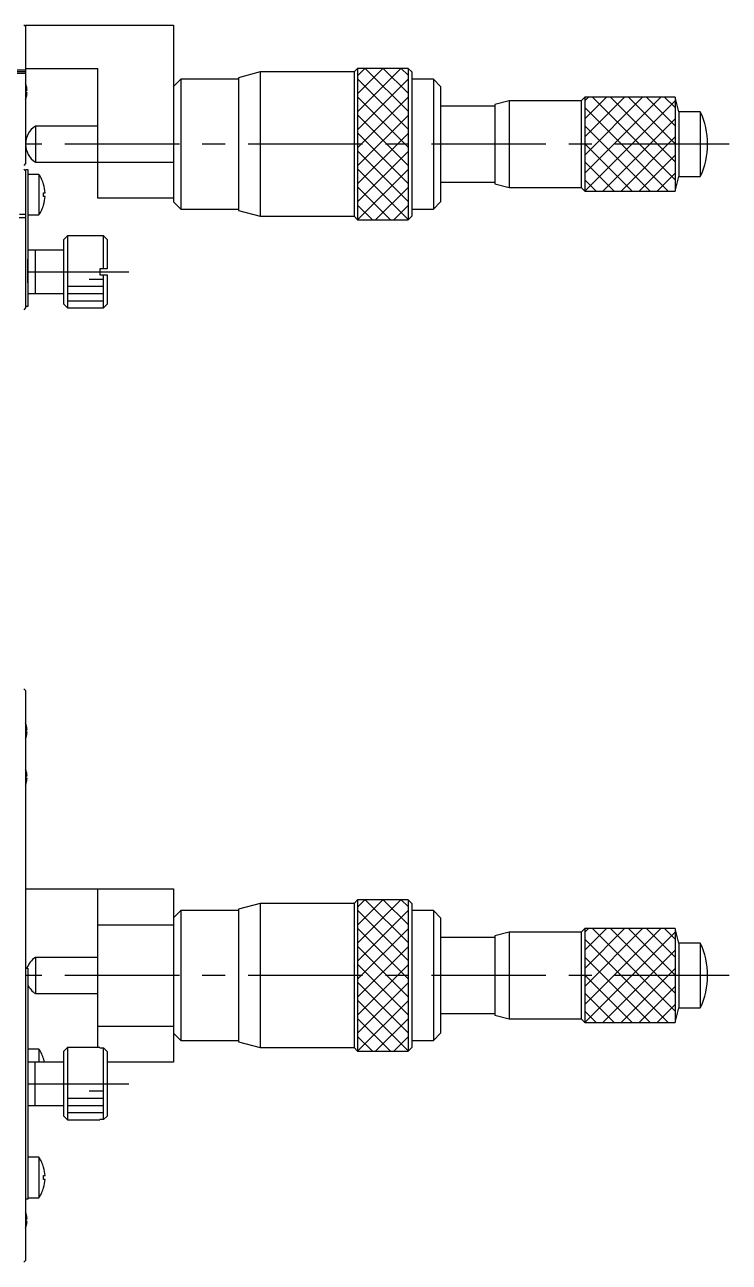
# Model space of a CAD drawing. Extents: x 0 to 518, y -8 to 357.
# Drawn here: x 152.1 to 249.7, y 185.5 to 357.1 of the extents above; entities that cross this region are included whole.
import ezdxf

# ---------------------------------------------------------------- set-up
doc = ezdxf.new("R2010")
doc.units = 0
doc.header["$LTSCALE"] = 0.5
doc.linetypes.add('CENTER', pattern=[50.8, 31.75, -6.35, 6.35, -6.35])
for name, color, linetype in [('MSM_CENTER', 1, 'CENTER'), ('MSM_CONTINUOUS', 7, 'CONTINUOUS'), ('MSM_NARROW', 5, 'CONTINUOUS')]:
    doc.layers.add(name, color=color, linetype=linetype)

msp = doc.modelspace()

# ---------------------------------------------------------------- linework, layer by layer
at = {"layer": 'MSM_CENTER'}
for p, q in [((249.71, 340.5), (152.21, 340.5)), ((152.51, 322.8), (166.51, 322.8)), ((249.71, 225.25), (152.21, 225.25)), ((152.51, 210.25), (166.51, 210.25))]:
    msp.add_line(p, q, dxfattribs=at)
at = {"layer": 'MSM_CONTINUOUS'}
for p, q in [((151.96, 357.05), (152.21, 356.8)), ((152.21, 357), (152.21, 337.8)), ((152.21, 357), (172.71, 357)), ((172.71, 357), (172.71, 332.5)), ((143.21, 350.8), (152.21, 350.8)), ((152.21, 350.3), (143.21, 350.3)), ((152.21, 350.5), (150.81, 350.5)), ((152.21, 351), (162.21, 351)), ((162.21, 333), (162.21, 351)), ((184.71, 350.5), (181.71, 349.7)), ((197.71, 350.5), (184.71, 350.5)), ((184.71, 350.5), (184.71, 330.5)), ((198.21, 351), (197.71, 350.5)), ((197.71, 350.5), (197.71, 330.5)), ((205.21, 351), (198.21, 351)), ((198.21, 351), (198.21, 330)), ((205.71, 350.5), (205.21, 351)), ((205.21, 351), (205.21, 330)), ((205.71, 350.5), (205.71, 330.5)), ((152.28, 348.69), (152.28, 348.69)), ((173.71, 349.5), (172.71, 348.5)), ((181.71, 349.5), (173.71, 349.5)), ((173.71, 349.5), (173.71, 331.5)), ((181.71, 349.7), (181.71, 331.3)), ((208.71, 349.5), (205.71, 349.5)), ((209.71, 348.5), (208.71, 349.5)), ((208.71, 349.5), (208.71, 331.5)), ((209.71, 348.5), (209.71, 332.5)), ((152.28, 347.62), (152.28, 347.98)), ((152.28, 347.98), (152.4, 347.98)), ((152.4, 347.62), (152.28, 347.62)), ((152.28, 346.91), (152.28, 346.91)), ((229.71, 347), (229.21, 346.5)), ((242.21, 347), (229.71, 347)), ((229.71, 347), (229.71, 334)), ((242.71, 345), (242.21, 347)), ((242.21, 347), (242.21, 334)), ((217.21, 345.75), (209.71, 345.75)), ((219.21, 346.5), (217.21, 346)), ((217.21, 346), (217.21, 335)), ((229.21, 346.5), (219.21, 346.5)), ((219.21, 346.5), (219.21, 334.5)), ((229.21, 346.5), (229.21, 334.5)), ((245.7, 345), (242.71, 345)), ((242.71, 345), (242.71, 336)), ((245.7, 345), (245.7, 336)), ((162.21, 343), (153.55, 343)), ((153.55, 343), (153.55, 338)), ((153.55, 338), (172.71, 338)), ((152.21, 337.8), (151.96, 337.55)), ((151.96, 337.05), (152.21, 336.8)), ((152.21, 337), (152.51, 337)), ((152.21, 336.8), (152.21, 317.8)), ((152.51, 337), (152.51, 318)), ((154.05, 336.3), (152.51, 336.3)), ((154.05, 336.3), (154.05, 330.7)), ((154.7, 334.9), (154.71, 334.9)), ((209.71, 335.25), (217.21, 335.25)), ((217.21, 335), (219.21, 334.5)), ((242.21, 334), (242.71, 336)), ((242.71, 336), (245.7, 336)), ((154.7, 333.76), (154.9, 333.76)), ((154.7, 333.24), (154.7, 333.76)), ((154.9, 333.24), (154.7, 333.24)), ((172.71, 333), (162.21, 333)), ((219.21, 334.5), (229.21, 334.5)), ((229.21, 334.5), (229.71, 334)), ((229.71, 334), (242.21, 334)), ((154.71, 332.1), (154.7, 332.1)), ((172.71, 332.5), (173.71, 331.5)), ((173.71, 331.5), (181.71, 331.5)), ((181.71, 331.3), (184.71, 330.5)), ((205.71, 331.5), (208.71, 331.5)), ((208.71, 331.5), (209.71, 332.5)), ((152.21, 330.3), (151.31, 330.3)), ((151.37, 330.8), (152.21, 330.8)), ((152.51, 330.7), (154.05, 330.7)), ((184.71, 330.5), (197.71, 330.5)), ((197.71, 330.5), (198.21, 330)), ((198.21, 330), (205.21, 330)), ((205.21, 330), (205.71, 330.5)), ((158.01, 327.8), (157.51, 327.3)), ((163.01, 327.8), (158.01, 327.8)), ((158.01, 327.8), (158.01, 317.8)), ((163.51, 327.3), (163.01, 327.8)), ((163.01, 323.2), (163.01, 327.8)), ((157.51, 318.3), (157.51, 327.3)), ((163.51, 327.3), (163.51, 323.2)), ((157.51, 325.8), (152.51, 325.8)), ((152.51, 321.25), (152.51, 324.55)), ((153.51, 325.8), (153.51, 319.8)), ((163.51, 323.2), (162.51, 323.2)), ((162.51, 323.2), (162.51, 322.4)), ((162.51, 322.4), (163.51, 322.4)), ((163.01, 317.8), (163.01, 322.4)), ((163.51, 322.4), (163.51, 318.3)), ((152.51, 319.8), (157.51, 319.8)), ((152.21, 317.8), (151.96, 317.55)), ((152.51, 318), (152.21, 318)), ((157.51, 318.3), (158.01, 317.8)), ((158.01, 317.8), (163.01, 317.8)), ((163.01, 317.8), (163.51, 318.3)), ((152.21, 264.75), (151.96, 265)), ((152.21, 264.75), (152.21, 185.75)), ((152.28, 260.04), (152.28, 260.04)), ((152.28, 259.33), (152.4, 259.33)), ((152.28, 258.97), (152.28, 259.33)), ((152.4, 258.97), (152.28, 258.97)), ((152.28, 258.26), (152.28, 258.26)), ((152.28, 253.64), (152.28, 253.64)), ((152.28, 252.93), (152.4, 252.93)), ((152.28, 252.57), (152.28, 252.93)), ((152.4, 252.57), (152.28, 252.57)), ((152.28, 251.86), (152.28, 251.86)), ((152.21, 237.25), (172.71, 237.25)), ((162.21, 215.25), (162.21, 237.25)), ((172.71, 237.25), (172.71, 213.25)), ((184.71, 235.25), (181.71, 234.45)), ((197.71, 235.25), (184.71, 235.25)), ((184.71, 235.25), (184.71, 215.25)), ((198.21, 235.75), (197.71, 235.25)), ((197.71, 235.25), (197.71, 215.25)), ((205.21, 235.75), (198.21, 235.75)), ((198.21, 235.75), (198.21, 214.75)), ((205.71, 235.25), (205.21, 235.75)), ((205.21, 235.75), (205.21, 214.75)), ((205.71, 235.25), (205.71, 215.25)), ((173.71, 234.25), (172.71, 233.25)), ((181.71, 234.25), (173.71, 234.25)), ((173.71, 234.25), (173.71, 216.25)), ((181.71, 234.45), (181.71, 216.05)), ((208.71, 234.25), (205.71, 234.25)), ((209.71, 233.25), (208.71, 234.25)), ((208.71, 234.25), (208.71, 216.25)), ((172.71, 232.25), (162.21, 232.25)), ((209.71, 233.25), (209.71, 217.25)), ((229.71, 231.75), (229.21, 231.25)), ((242.21, 231.75), (229.71, 231.75)), ((229.71, 231.75), (229.71, 218.75)), ((242.71, 229.75), (242.21, 231.75)), ((242.21, 231.75), (242.21, 218.75)), ((217.21, 230.5), (209.71, 230.5)), ((219.21, 231.25), (217.21, 230.75)), ((217.21, 230.75), (217.21, 219.75)), ((229.21, 231.25), (219.21, 231.25)), ((219.21, 231.25), (219.21, 219.25)), ((229.21, 231.25), (229.21, 219.25)), ((245.7, 229.75), (242.71, 229.75)), ((242.71, 229.75), (242.71, 220.75)), ((245.7, 229.75), (245.7, 220.75)), ((162.21, 227.75), (153.55, 227.75)), ((153.55, 227.75), (153.55, 222.75)), ((152.21, 226.25), (152.51, 226.25)), ((152.51, 226.25), (152.51, 194.25)), ((153.55, 222.75), (162.21, 222.75)), ((209.71, 220), (217.21, 220)), ((217.21, 219.75), (219.21, 219.25)), ((242.21, 218.75), (242.71, 220.75)), ((242.71, 220.75), (245.7, 220.75)), ((162.21, 218.25), (172.71, 218.25)), ((219.21, 219.25), (229.21, 219.25)), ((229.21, 219.25), (229.71, 218.75)), ((229.71, 218.75), (242.21, 218.75)), ((172.71, 217.25), (173.71, 216.25)), ((173.71, 216.25), (181.71, 216.25)), ((205.71, 216.25), (208.71, 216.25)), ((208.71, 216.25), (209.71, 217.25)), ((154.05, 215.05), (152.51, 215.05)), ((154.05, 215.05), (154.05, 213.25)), ((158.01, 215.25), (157.51, 214.75)), ((157.51, 205.75), (157.51, 214.75)), ((162.51, 215.25), (158.01, 215.25)), ((158.01, 215.25), (158.01, 205.25)), ((162.51, 215.25), (162.51, 215.23)), ((162.51, 215.23), (163.01, 215.23)), ((163.01, 215.23), (163.51, 214.73)), ((163.01, 205.27), (163.01, 215.23)), ((163.51, 214.73), (163.51, 205.77)), ((181.71, 216.05), (184.71, 215.25)), ((184.71, 215.25), (197.71, 215.25)), ((197.71, 215.25), (198.21, 214.75)), ((198.21, 214.75), (205.21, 214.75)), ((205.21, 214.75), (205.71, 215.25)), ((157.51, 213.25), (152.51, 213.25)), ((153.51, 207.25), (153.51, 213.25)), ((154.7, 213.65), (154.71, 213.65)), ((172.71, 213.25), (163.51, 213.25)), ((152.51, 207.25), (157.51, 207.25)), ((157.51, 205.75), (158.01, 205.25)), ((158.01, 205.25), (162.51, 205.25)), ((162.51, 205.27), (162.51, 205.25)), ((163.01, 205.27), (162.51, 205.27)), ((163.51, 205.77), (163.01, 205.27)), ((154.05, 200.05), (152.51, 200.05)), ((154.05, 200.05), (154.05, 194.45)), ((154.7, 198.65), (154.71, 198.65)), ((154.7, 196.99), (154.7, 197.51)), ((154.7, 197.51), (154.9, 197.51)), ((154.9, 196.99), (154.7, 196.99)), ((154.71, 195.85), (154.7, 195.85)), ((152.51, 194.25), (152.21, 194.25)), ((152.51, 194.45), (154.05, 194.45)), ((152.28, 192.24), (152.28, 192.24)), ((152.28, 191.53), (152.4, 191.53)), ((152.28, 191.17), (152.28, 191.53)), ((152.4, 191.17), (152.28, 191.17)), ((152.28, 190.46), (152.28, 190.46)), ((151.96, 185.5), (152.21, 185.75))]:
    msp.add_line(p, q, dxfattribs=at)
for centre, radius, start, end in [((149.21, 347.8), 3.2, 16.1225, 20.3641), ((149.21, 347.8), 3.19, 3.2297, 16.1067), ((149.21, 347.8), 3.2, 339.6359, 343.8775), ((149.21, 347.8), 3.19, 343.8933, 356.7703), ((236.21, 340.5), 10.5, 334.6231, 25.3769), ((155.21, 340.5), 3, 123.5573, 236.4427), ((149.91, 333.5), 5, 16.2858, 34.0558), ((149.91, 333.5), 4.99, 2.9848, 16.2726), ((149.91, 333.5), 4.99, 343.7274, 357.0152), ((149.91, 333.5), 5, 325.9442, 343.7142), ((149.21, 259.15), 3.2, 16.1225, 20.3641), ((149.21, 259.15), 3.19, 3.2297, 16.1067), ((149.21, 259.15), 3.2, 339.6359, 343.8775), ((149.21, 259.15), 3.19, 343.8933, 356.7703), ((149.21, 252.75), 3.2, 16.1225, 20.3641), ((149.21, 252.75), 3.19, 3.2297, 16.1067), ((149.21, 252.75), 3.19, 343.8933, 356.7703), ((149.21, 252.75), 3.2, 339.6359, 343.8775), ((236.21, 225.25), 10.5, 334.6231, 25.3769), ((155.21, 225.25), 3, 123.5573, 160.5288), ((155.21, 225.25), 3, 205.8419, 236.4427), ((149.91, 212.25), 5, 16.2858, 34.0558), ((149.91, 212.25), 4.99, 11.5528, 16.2726), ((149.91, 197.25), 5, 16.2858, 34.0558), ((149.91, 197.25), 4.99, 2.9848, 16.2726), ((149.91, 197.25), 5, 325.9442, 343.7142), ((149.91, 197.25), 4.99, 343.7274, 357.0152), ((149.21, 191.35), 3.2, 16.1225, 20.3641), ((149.21, 191.35), 3.19, 3.2297, 16.1067), ((149.21, 191.35), 3.2, 339.6359, 343.8775), ((149.21, 191.35), 3.19, 343.8933, 356.7703)]:
    msp.add_arc(centre, radius, start, end, dxfattribs=at)
at = {"layer": 'MSM_NARROW'}
for p, q in [((198.21, 344.99), (204.21, 351)), ((198.21, 347.49), (201.71, 351)), ((198.21, 349.99), (199.21, 351)), ((199.26, 351), (205.21, 345.06)), ((201.76, 351), (205.21, 347.56)), ((204.26, 351), (205.21, 350.06)), ((198.21, 349.56), (205.21, 342.56)), ((198.21, 342.49), (205.21, 349.49)), ((198.21, 347.06), (205.21, 340.06)), ((198.21, 339.99), (205.21, 346.99)), ((229.71, 336.49), (240.21, 347)), ((229.71, 338.99), (237.71, 347)), ((229.71, 341.49), (235.21, 347)), ((229.71, 343.99), (232.71, 347)), ((229.71, 346.49), (230.21, 347)), ((230.76, 347), (242.21, 335.56)), ((233.26, 347), (242.21, 338.06)), ((235.76, 347), (242.21, 340.56)), ((238.26, 347), (242.21, 343.06)), ((240.76, 347), (242.21, 345.56)), ((229.71, 334), (242.21, 346.49)), ((229.71, 345.56), (241.26, 334)), ((198.21, 344.56), (205.21, 337.56)), ((198.21, 337.49), (205.21, 344.49)), ((232.21, 334), (242.21, 343.99)), ((198.21, 342.06), (205.21, 335.06)), ((198.21, 334.99), (205.21, 341.99)), ((229.71, 343.06), (238.76, 334)), ((234.71, 334), (242.21, 341.49)), ((229.71, 340.56), (236.26, 334)), ((198.21, 339.56), (205.21, 332.56)), ((198.21, 332.49), (205.21, 339.49)), ((229.71, 338.06), (233.76, 334)), ((237.21, 334), (242.21, 338.99)), ((198.21, 337.06), (205.21, 330.06)), ((198.21, 330), (205.21, 336.99)), ((239.71, 334), (242.21, 336.49)), ((198.21, 334.56), (202.76, 330)), ((229.71, 335.56), (231.26, 334)), ((200.71, 330), (205.21, 334.49)), ((198.21, 332.06), (200.26, 330)), ((203.21, 330), (205.21, 331.99)), ((158.01, 320.8), (163.01, 320.8)), ((161.01, 321.8), (163.01, 321.8)), ((158.01, 319.8), (163.01, 319.8)), ((158.01, 318.8), (163.01, 318.8)), ((198.21, 229.74), (204.21, 235.75)), ((198.21, 232.24), (201.71, 235.75)), ((198.21, 234.74), (199.21, 235.75)), ((199.26, 235.75), (205.21, 229.81)), ((201.76, 235.75), (205.21, 232.31)), ((204.26, 235.75), (205.21, 234.81)), ((198.21, 234.31), (205.21, 227.31)), ((198.21, 227.24), (205.21, 234.24)), ((198.21, 231.81), (205.21, 224.81)), ((198.21, 224.74), (205.21, 231.74)), ((229.71, 221.24), (240.21, 231.75)), ((229.71, 223.74), (237.71, 231.75)), ((229.71, 226.24), (235.21, 231.75)), ((229.71, 228.74), (232.71, 231.75)), ((229.71, 231.24), (230.21, 231.75)), ((230.76, 231.75), (242.21, 220.31)), ((233.26, 231.75), (242.21, 222.81)), ((235.76, 231.75), (242.21, 225.31)), ((238.26, 231.75), (242.21, 227.81)), ((240.76, 231.75), (242.21, 230.31)), ((229.71, 218.75), (242.21, 231.24)), ((229.71, 230.31), (241.26, 218.75)), ((198.21, 229.31), (205.21, 222.31)), ((198.21, 222.24), (205.21, 229.24)), ((232.21, 218.75), (242.21, 228.74)), ((198.21, 226.81), (205.21, 219.81)), ((198.21, 219.74), (205.21, 226.74)), ((229.71, 227.81), (238.76, 218.75)), ((229.71, 225.31), (236.26, 218.75)), ((234.71, 218.75), (242.21, 226.24)), ((198.21, 224.31), (205.21, 217.31)), ((198.21, 217.24), (205.21, 224.24)), ((237.21, 218.75), (242.21, 223.74)), ((198.21, 221.81), (205.21, 214.81)), ((198.21, 214.75), (205.21, 221.74)), ((229.71, 222.81), (233.76, 218.75)), ((229.71, 220.31), (231.26, 218.75)), ((239.71, 218.75), (242.21, 221.24)), ((198.21, 219.31), (202.76, 214.75)), ((200.71, 214.75), (205.21, 219.24)), ((198.21, 216.81), (200.26, 214.75)), ((203.21, 214.75), (205.21, 216.74)), ((158.01, 208.25), (163.01, 208.25)), ((161.01, 209.25), (163.01, 209.25)), ((158.01, 207.25), (163.01, 207.25)), ((158.01, 206.25), (163.01, 206.25))]:
    msp.add_line(p, q, dxfattribs=at)

doc.saveas('drawing.dxf')
